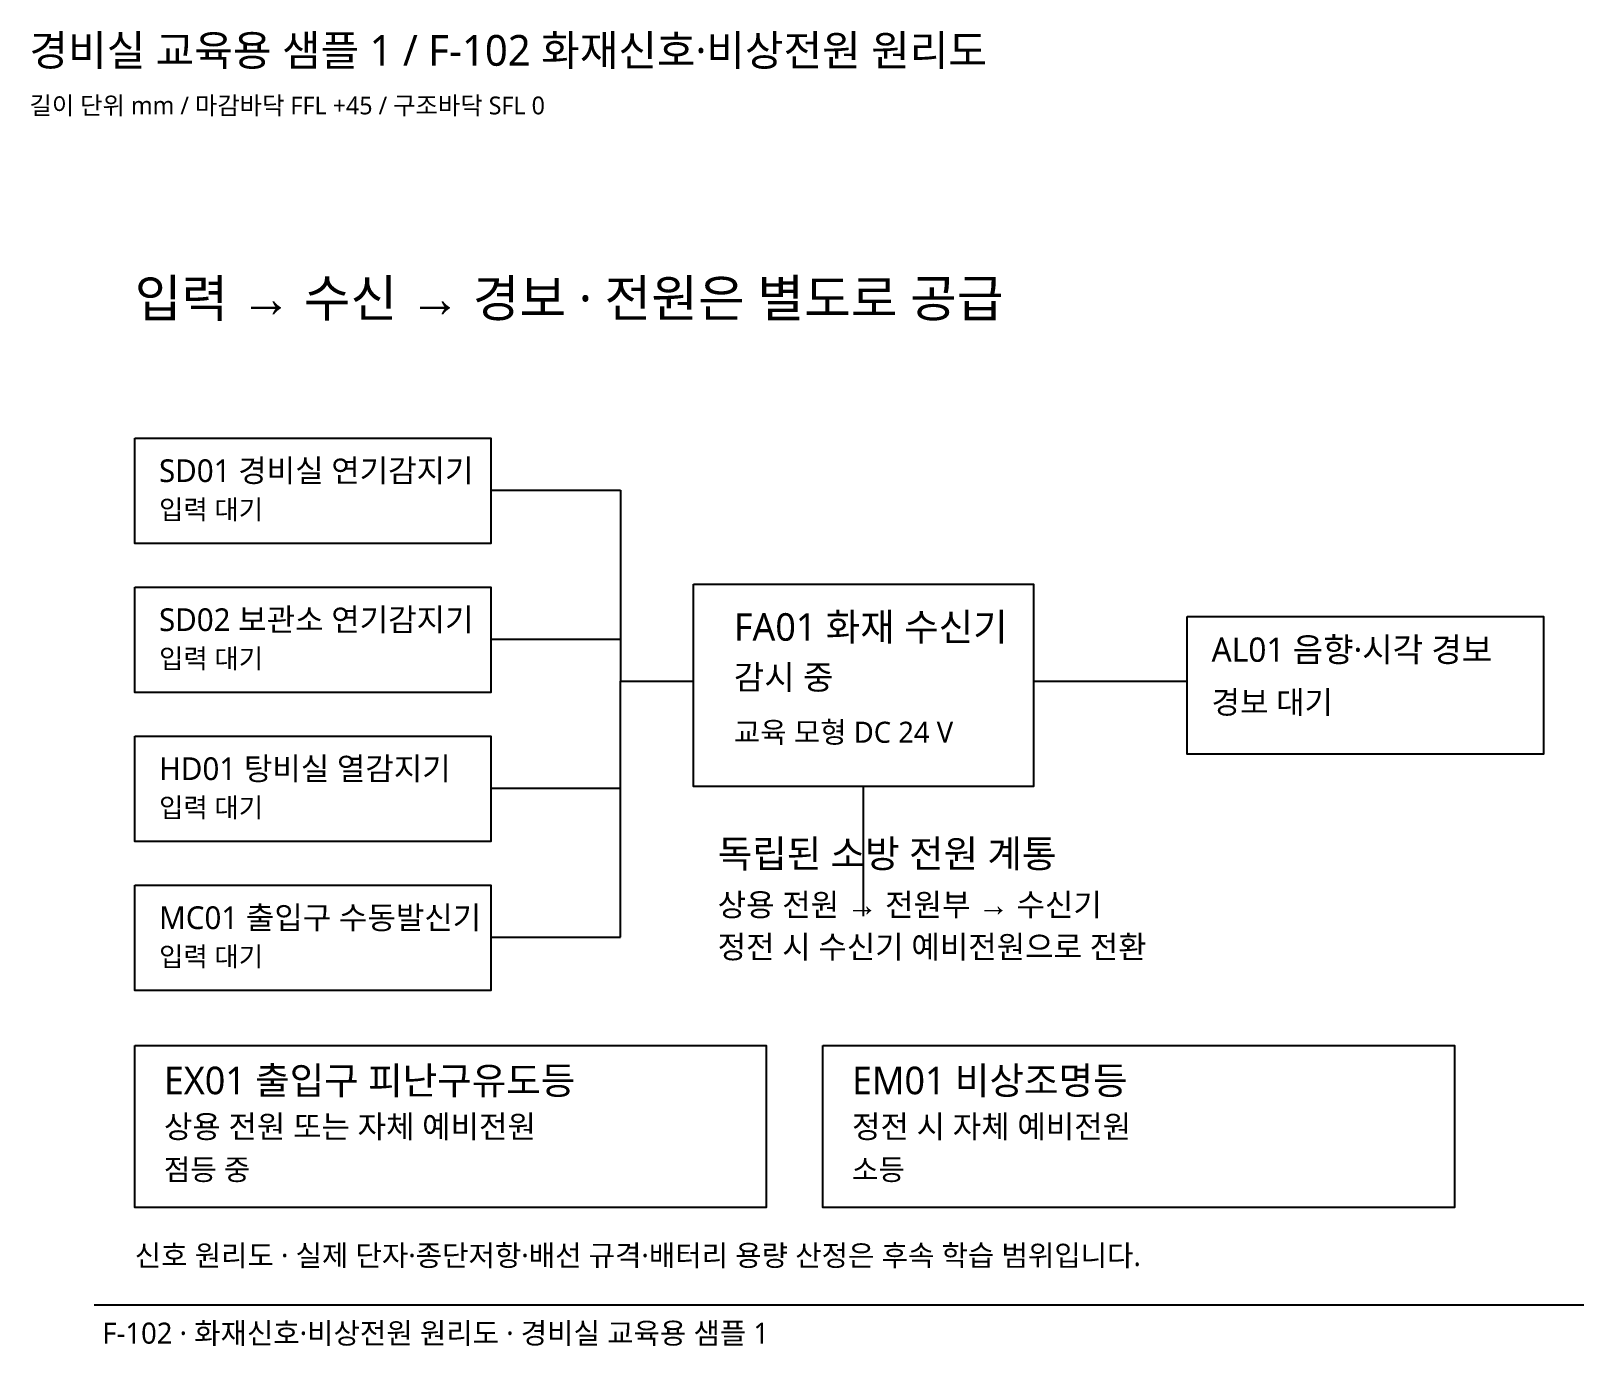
# Model space of a CAD drawing. Header units: millimetres. Extents: x 10 to 9600, y -2504 to 5614.
import ezdxf

# ---------------------------------------------------------------- set-up
doc = ezdxf.new("R2010")
doc.units = ezdxf.units.MM
for name, color, linetype in [('CIRCUIT', 3, 'Continuous'), ('POWER', 4, 'Continuous'), ('TEXT', 7, 'Continuous')]:
    doc.layers.add(name, color=color, linetype=linetype)
doc.styles.add('KOREAN', font='malgun.ttf')

msp = doc.modelspace()

# ---------------------------------------------------------------- linework, layer by layer
at = {"layer": 'CIRCUIT'}
for p, q in [((2850, 2780), (3650, 2780)), ((3650, 2780), (3650, 1600)), ((2850, 1860), (3650, 1860)), ((3650, 1860), (3650, 1600)), ((3650, 940), (3650, 1600)), ((3650, 20), (3650, 1600)), ((3650, 1600), (4100, 1600)), ((6200, 1600), (7150, 1600)), ((2850, 940), (3650, 940)), ((5150, 150), (5150, 950)), ((2850, 20), (3650, 20)), ((400, -2250), (9600, -2250))]:
    msp.add_line(p, q, dxfattribs=at)
at = {"layer": 'POWER'}
for points in [[(650, 3100), (2850, 3100), (2850, 2450), (650, 2450)], [(650, 2180), (2850, 2180), (2850, 1530), (650, 1530)], [(4100, 2200), (6200, 2200), (6200, 950), (4100, 950)], [(7150, 2000), (9350, 2000), (9350, 1150), (7150, 1150)], [(650, 1260), (2850, 1260), (2850, 610), (650, 610)], [(650, 340), (2850, 340), (2850, -310), (650, -310)], [(650, -650), (4550, -650), (4550, -1650), (650, -1650)], [(4900, -650), (8800, -650), (8800, -1650), (4900, -1650)]]:
    msp.add_lwpolyline(points, close=True, dxfattribs=at)

# ---------------------------------------------------------------- texts
at = {"layer": 'TEXT', "style": 'KOREAN'}
for s, height, p in [('경비실 교육용 샘플 1 / F-102 화재신호·비상전원 원리도', 190, (0, 5400)), ('길이 단위 mm / 마감바닥 FFL +45 / 구조바닥 SFL 0', 110, (0, 5100)), ('입력 → 수신 → 경보 · 전원은 별도로 공급', 230, (650, 3850)), ('SD01 경비실 연기감지기', 140, (800, 2830)), ('입력 대기', 120, (800, 2600)), ('SD02 보관소 연기감지기', 140, (800, 1910)), ('FA01 화재 수신기', 170, (4350, 1850)), ('AL01 음향·시각 경보', 150, (7300, 1720)), ('입력 대기', 120, (800, 1680)), ('감시 중', 150, (4350, 1550)), ('경보 대기', 140, (7300, 1400)), ('교육 모형 DC 24 V', 130, (4350, 1220)), ('HD01 탕비실 열감지기', 140, (800, 990)), ('입력 대기', 120, (800, 760)), ('독립된 소방 전원 계통', 170, (4250, 450)), ('상용 전원 → 전원부 → 수신기', 140, (4250, 150)), ('MC01 출입구 수동발신기', 140, (800, 70)), ('정전 시 수신기 예비전원으로 전환', 140, (4250, -110)), ('입력 대기', 120, (800, -160)), ('EX01 출입구 피난구유도등', 170, (830, -950)), ('EM01 비상조명등', 170, (5080, -950)), ('상용 전원 또는 자체 예비전원', 140, (830, -1220)), ('정전 시 자체 예비전원', 140, (5080, -1220)), ('점등 중', 130, (830, -1480)), ('소등', 130, (5080, -1480)), ('신호 원리도 · 실제 단자·종단저항·배선 규격·배터리 용량 산정은 후속 학습 범위입니다.', 130, (650, -2010)), ('F-102 · 화재신호·비상전원 원리도 · 경비실 교육용 샘플 1', 130, (450, -2490))]:
    msp.add_text(s, height=height, dxfattribs=at).set_placement(p)

doc.saveas('drawing.dxf')
